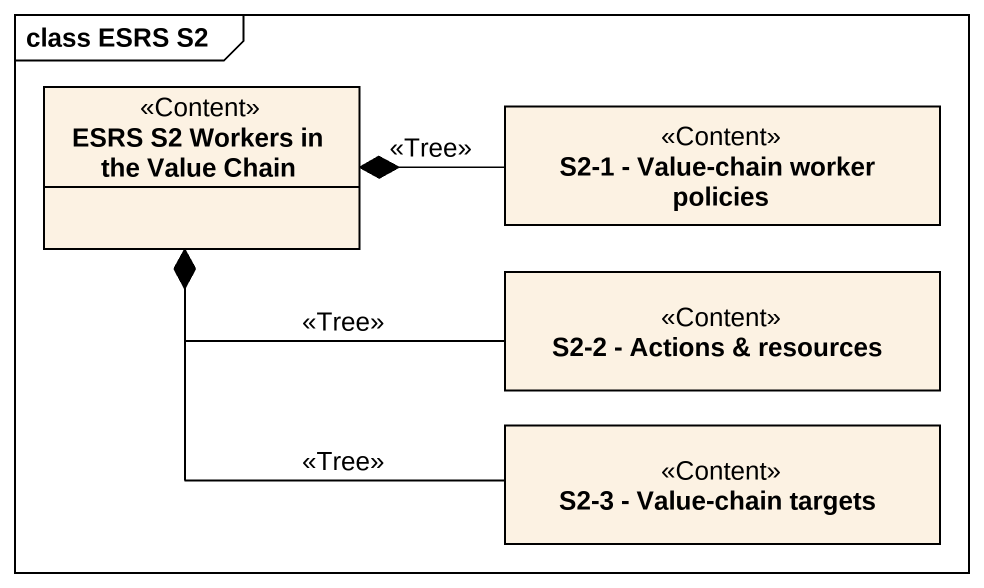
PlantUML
@startuml
mainframe class ESRS S2
hide circle
hide empty members
class "ESRS S2 Workers in the Value Chain" as ESRS_S2_Workers_in_the <<Content>>
class "S2-1 - Value-chain worker policies" as S2_1_Value_chain_worker <<Content>>
class "S2-2 - Actions & resources" as S2_2_Actions_resources <<Content>>
class "S2-3 - Value-chain targets" as S2_3_Value_chain_targets <<Content>>
ESRS_S2_Workers_in_the *-right- S2_1_Value_chain_worker : <<Tree>>
ESRS_S2_Workers_in_the *-right- S2_2_Actions_resources : <<Tree>>
ESRS_S2_Workers_in_the *-- S2_3_Value_chain_targets : <<Tree>>
@enduml
